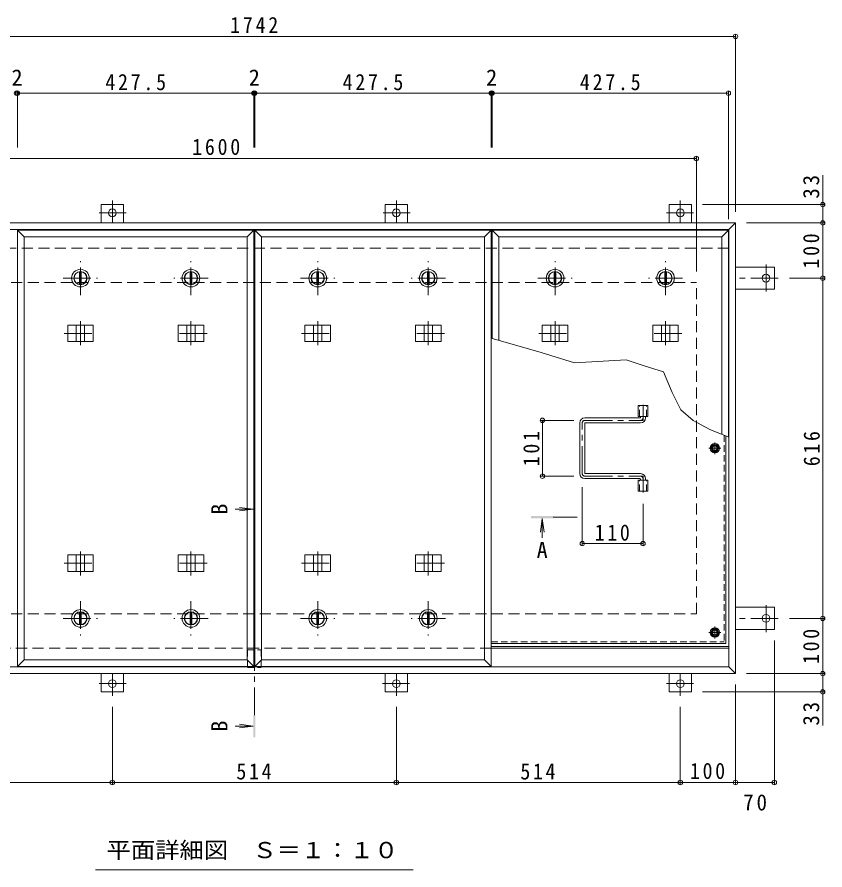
# Model space of a CAD drawing. Units: millimetres at full size, sheet at 1:10. Extents: x -2670 to 2719, y -1962 to 1573.
# Drawn here: x -1856 to -394, y -230 to 1314 of the extents above; entities that cross this region are included whole.
import ezdxf
from ezdxf.enums import TextEntityAlignment as Align

# ---------------------------------------------------------------- set-up
doc = ezdxf.new("R2010")
doc.units = ezdxf.units.MM
doc.header["$LTSCALE"] = 10
doc.header["$PDMODE"] = 32
doc.header["$PDSIZE"] = 8
for name, pattern in [('CHAIN1', [8, 5, -1, 1, -1]), ('DASHED1', [1.8, 1.2, -0.6]), ('DASHED2', [3, 2, -1])]:
    doc.linetypes.add(name, pattern=pattern)
for name, color, linetype, lineweight in [('0-1_躯体', 2, 'Continuous', 9), ('0-2_仕上', 3, 'Continuous', 9), ('0-3_建具', 4, 'Continuous', 9), ('0-4_その他', 2, 'Continuous', 9), ('0-5_寸法', 7, 'DASHED1', 9), ('0-6_ハッチ', 6, 'Continuous', 9), ('0-7', 5, 'Continuous', 5), ('0-A', 3, 'CHAIN1', 9), ('0-B', 2, 'Continuous', 9), ('0-C', 2, 'Continuous', 9), ('0-E', 3, 'Continuous', 9), ('0-F', 7, 'Continuous', 9)]:
    doc.layers.add(name, color=color, linetype=linetype, lineweight=lineweight)
doc.styles.add('ＭＳ ゴシック', font='')
doc.styles.get('ＭＳ ゴシック').set_extended_font_data('MS Gothic')

msp = doc.modelspace()

# ---------------------------------------------------------------- linework, layer by layer
at = {"layer": '0-1_躯体', "linetype": 'DASHED2'}
for p, q in [((-567.83, 895.44), (-2285.83, 895.44)), ((-2226.83, 833.44), (-626.83, 833.44)), ((-626.83, 233.44), (-626.83, 833.44)), ((-2226.83, 233.44), (-626.83, 233.44)), ((-998.33, 171.44), (-2285.83, 171.44))]:
    msp.add_line(p, q, dxfattribs=at)
at = {"layer": '0-1_躯体', "linetype": 'CHAIN1'}
for p, q in [((-1541.58, 810.44), (-1541.58, 872.44)), ((-1112.08, 810.44), (-1112.08, 872.44)), ((-682.58, 810.44), (-682.58, 872.44)), ((-1510.58, 841.44), (-1572.58, 841.44)), ((-1081.08, 841.44), (-1143.08, 841.44)), ((-651.58, 841.44), (-713.58, 841.44))]:
    msp.add_line(p, q, dxfattribs=at)
at = {"layer": '0-1_躯体'}
for p, q in [((-1543.08, 852.84), (-1543.08, 830.04)), ((-1540.08, 852.84), (-1540.08, 830.04)), ((-1113.58, 852.84), (-1113.58, 830.04)), ((-1110.58, 852.84), (-1110.58, 830.04)), ((-684.08, 852.84), (-684.08, 830.04)), ((-681.08, 852.84), (-681.08, 830.04)), ((-567.83, 171.44), (-998.33, 171.44))]:
    msp.add_line(p, q, dxfattribs=at)
for centre, radius in [((-1541.58, 841.44), 16), ((-1541.58, 841.44), 12), ((-1541.58, 841.44), 11.5), ((-1112.08, 841.44), 16), ((-1112.08, 841.44), 12), ((-1112.08, 841.44), 11.5), ((-682.58, 841.44), 16), ((-682.58, 841.44), 12), ((-682.58, 841.44), 11.5)]:
    msp.add_circle(centre, radius, dxfattribs=at)
at = {"layer": '0-2_仕上'}
for p, q in [((-1855.33, 928.44), (-1843.33, 916.44)), ((-1855.33, 138.44), (-1855.33, 928.44)), ((-1855.33, 928.44), (-1427.83, 928.44)), ((-1439.83, 916.44), (-1427.83, 928.44)), ((-1427.83, 928.44), (-1427.83, 138.44)), ((-1425.83, 928.44), (-1413.83, 916.44)), ((-1425.83, 138.44), (-1425.83, 928.44)), ((-1425.83, 928.44), (-998.33, 928.44)), ((-1010.33, 916.44), (-998.33, 928.44)), ((-998.33, 928.44), (-998.33, 138.44)), ((-996.33, 928.44), (-984.33, 916.44)), ((-996.33, 928.44), (-568.83, 928.44)), ((-996.33, 732.21), (-996.33, 928.44)), ((-580.83, 916.44), (-568.83, 928.44)), ((-568.83, 928.44), (-568.83, 554.21)), ((-1843.33, 150.44), (-1843.33, 916.44)), ((-1843.33, 916.44), (-1439.83, 916.44)), ((-1439.83, 916.44), (-1439.83, 150.44)), ((-1413.83, 150.44), (-1413.83, 916.44)), ((-1413.83, 916.44), (-1010.33, 916.44)), ((-1010.33, 916.44), (-1010.33, 150.44)), ((-984.33, 916.44), (-580.83, 916.44)), ((-984.33, 728.81), (-984.33, 916.44)), ((-580.83, 916.44), (-580.83, 558.86)), ((-731.98, 590.94), (-731.98, 610.94)), ((-731.98, 610.94), (-714.68, 610.94)), ((-714.68, 590.94), (-714.68, 610.94)), ((-731.98, 590.94), (-714.68, 590.94)), ((-731.98, 455.94), (-731.98, 475.94)), ((-731.98, 475.94), (-714.68, 475.94)), ((-714.68, 455.94), (-714.68, 475.94)), ((-731.98, 455.94), (-714.68, 455.94)), ((-1855.33, 138.44), (-1843.33, 150.44)), ((-1439.83, 150.44), (-1843.33, 150.44)), ((-1427.83, 138.44), (-1439.83, 150.44)), ((-1425.83, 138.44), (-1413.83, 150.44)), ((-1010.33, 150.44), (-1413.83, 150.44)), ((-998.33, 138.44), (-1010.33, 150.44)), ((-1427.83, 138.44), (-1855.33, 138.44)), ((-998.33, 138.44), (-1425.83, 138.44))]:
    msp.add_line(p, q, dxfattribs=at)
at = {"layer": '0-2_仕上', "linetype": 'DASHED1'}
for p, q in [((-729.68, 590.94), (-729.68, 610.94)), ((-716.98, 590.94), (-716.98, 610.94)), ((-729.68, 455.94), (-729.68, 475.94)), ((-716.98, 455.94), (-716.98, 475.94))]:
    msp.add_line(p, q, dxfattribs=at)
at = {"layer": '0-2_仕上', "color": 4}
for p, q in [((-1428.83, 423.2), (-1461.6, 423.2)), ((-1428.83, 423.2), (-1453.61, 426.46)), ((-1428.83, 423.2), (-1453.61, 419.94)), ((-905.83, 406.56), (-909.09, 381.77)), ((-905.83, 406.56), (-905.83, 370.96)), ((-905.83, 406.56), (-902.56, 381.77)), ((-1428.83, 30.34), (-1453.61, 33.6)), ((-1428.83, 30.34), (-1461.6, 30.34)), ((-1428.83, 30.34), (-1453.61, 27.08))]:
    msp.add_line(p, q, dxfattribs=at)
at = {"layer": '0-2_仕上', "color": 4, "linetype": 'CHAIN1'}
for p, q in [((-1426.83, 50.34), (-1426.83, 403.2)), ((-842.83, 408.56), (-885.83, 408.56))]:
    msp.add_line(p, q, dxfattribs=at)
at = {"layer": '0-2_仕上', "color": 4}
for points in [[(-1424.83, 443.2), (-1428.83, 443.2), (-1424.83, 403.2), (-1428.83, 403.2)], [(-925.83, 406.56), (-925.83, 410.56), (-885.83, 406.56), (-885.83, 410.56)], [(-1428.83, 10.34), (-1424.83, 10.34), (-1428.83, 50.34), (-1424.83, 50.34)]]:
    msp.add_solid(points, dxfattribs=at)
at = {"layer": '0-3_建具', "color": 2}
for p, q in [((-555.83, 941.44), (-2297.83, 941.44)), ((-567.83, 929.44), (-2285.83, 929.44)), ((-555.83, 941.44), (-567.83, 929.44)), ((-567.83, 137.44), (-567.83, 929.44)), ((-555.83, 125.44), (-555.83, 941.44)), ((-567.83, 171.44), (-998.33, 171.44)), ((-555.83, 125.44), (-2297.83, 125.44)), ((-567.83, 137.44), (-2285.83, 137.44)), ((-555.83, 125.44), (-567.83, 137.44))]:
    msp.add_line(p, q, dxfattribs=at)
at = {"layer": '0-3_建具', "linetype": 'CHAIN1'}
for p, q in [((-1741.58, 763.56), (-1741.58, 720.32)), ((-1541.58, 763.56), (-1541.58, 720.32)), ((-1312.08, 763.56), (-1312.08, 720.32)), ((-1112.08, 763.56), (-1112.08, 720.32)), ((-882.58, 763.56), (-882.58, 720.32)), ((-682.58, 763.56), (-682.58, 720.32)), ((-1770.99, 741.44), (-1712.17, 741.44)), ((-1512.17, 741.44), (-1570.99, 741.44)), ((-1341.49, 741.44), (-1282.67, 741.44)), ((-1082.67, 741.44), (-1141.49, 741.44)), ((-911.99, 741.44), (-853.17, 741.44)), ((-653.17, 741.44), (-711.99, 741.44)), ((-1741.58, 303.32), (-1741.58, 346.56)), ((-1541.58, 303.32), (-1541.58, 346.56)), ((-1312.08, 303.32), (-1312.08, 346.56)), ((-1112.08, 303.32), (-1112.08, 346.56)), ((-1770.99, 325.44), (-1712.17, 325.44)), ((-1512.17, 325.44), (-1570.99, 325.44)), ((-1341.49, 325.44), (-1282.67, 325.44)), ((-1082.67, 325.44), (-1141.49, 325.44))]:
    msp.add_line(p, q, dxfattribs=at)
at = {"layer": '0-3_建具'}
for p, q in [((-1764.67, 756.44), (-1764.67, 726.44)), ((-1764.67, 756.44), (-1718.49, 756.44)), ((-1749.08, 756.44), (-1749.08, 726.44)), ((-1734.08, 756.44), (-1734.08, 726.44)), ((-1718.49, 756.44), (-1718.49, 726.44)), ((-1518.49, 756.44), (-1564.67, 756.44)), ((-1564.67, 756.44), (-1564.67, 726.44)), ((-1549.08, 756.44), (-1549.08, 726.44)), ((-1534.08, 756.44), (-1534.08, 726.44)), ((-1518.49, 756.44), (-1518.49, 726.44)), ((-1335.17, 756.44), (-1335.17, 726.44)), ((-1335.17, 756.44), (-1288.99, 756.44)), ((-1319.58, 756.44), (-1319.58, 726.44)), ((-1304.58, 756.44), (-1304.58, 726.44)), ((-1288.99, 756.44), (-1288.99, 726.44)), ((-1088.99, 756.44), (-1135.17, 756.44)), ((-1135.17, 756.44), (-1135.17, 726.44)), ((-1119.58, 756.44), (-1119.58, 726.44)), ((-1104.58, 756.44), (-1104.58, 726.44)), ((-1088.99, 756.44), (-1088.99, 726.44)), ((-905.67, 756.44), (-905.67, 726.44)), ((-905.67, 756.44), (-859.49, 756.44)), ((-890.08, 756.44), (-890.08, 726.44)), ((-875.08, 756.44), (-875.08, 726.44)), ((-859.49, 756.44), (-859.49, 726.44)), ((-659.49, 756.44), (-705.67, 756.44)), ((-705.67, 756.44), (-705.67, 726.44)), ((-690.08, 756.44), (-690.08, 726.44)), ((-675.08, 756.44), (-675.08, 726.44)), ((-659.49, 756.44), (-659.49, 726.44)), ((-1764.67, 726.44), (-1718.49, 726.44)), ((-1518.49, 726.44), (-1564.67, 726.44)), ((-1335.17, 726.44), (-1288.99, 726.44)), ((-1088.99, 726.44), (-1135.17, 726.44)), ((-905.67, 726.44), (-859.49, 726.44)), ((-659.49, 726.44), (-705.67, 726.44)), ((-1764.67, 310.44), (-1764.67, 340.44)), ((-1764.67, 340.44), (-1718.49, 340.44)), ((-1749.08, 310.44), (-1749.08, 340.44)), ((-1734.08, 310.44), (-1734.08, 340.44)), ((-1718.49, 310.44), (-1718.49, 340.44)), ((-1518.49, 340.44), (-1564.67, 340.44)), ((-1564.67, 310.44), (-1564.67, 340.44)), ((-1549.08, 310.44), (-1549.08, 340.44)), ((-1534.08, 310.44), (-1534.08, 340.44)), ((-1518.49, 310.44), (-1518.49, 340.44)), ((-1335.17, 310.44), (-1335.17, 340.44)), ((-1335.17, 340.44), (-1288.99, 340.44)), ((-1319.58, 310.44), (-1319.58, 340.44)), ((-1304.58, 310.44), (-1304.58, 340.44)), ((-1288.99, 310.44), (-1288.99, 340.44)), ((-1088.99, 340.44), (-1135.17, 340.44)), ((-1135.17, 310.44), (-1135.17, 340.44)), ((-1119.58, 310.44), (-1119.58, 340.44)), ((-1104.58, 310.44), (-1104.58, 340.44)), ((-1088.99, 310.44), (-1088.99, 340.44)), ((-1764.67, 310.44), (-1718.49, 310.44)), ((-1518.49, 310.44), (-1564.67, 310.44)), ((-1335.17, 310.44), (-1288.99, 310.44)), ((-1088.99, 310.44), (-1135.17, 310.44))]:
    msp.add_line(p, q, dxfattribs=at)
at = {"layer": '0-4_その他', "color": 7}
msp.add_line((-1139.33, -230.05), (-1714.33, -230.05), dxfattribs=at)
at = {"layer": '0-5_寸法', "linetype": 'Continuous'}
for p, q in [((-907.66, 707.07), (-998.33, 732.78)), ((-567.83, 553.82), (-602.37, 567.2))]:
    msp.add_line(p, q, dxfattribs=at)
at = {"layer": '0-5_寸法'}
for p, q in [((-1439.13, 168.24), (-1439.13, 136.24)), ((-1439.13, 168.24), (-1414.53, 168.24)), ((-1414.53, 168.24), (-1414.53, 136.24)), ((-1439.13, 136.24), (-1414.53, 136.24))]:
    msp.add_line(p, q, dxfattribs=at)
at = {"layer": '0-5_寸法', "linetype": 'Continuous'}
for points in [[(-686.34, 671.77), (-721.3, 682.46), (-753.86, 693.26), (-847.61, 688.24), (-907.66, 707.07)], [(-602.37, 567.2), (-632.6, 583.62), (-655.17, 602.86), (-670.53, 634.31), (-686.34, 671.77)]]:
    msp.add_lwpolyline(points, dxfattribs=at)
at = {"layer": '0-6_ハッチ', "linetype": 'CHAIN1'}
for p, q in [((-723.33, 612.32), (-723.33, 583.94)), ((-833.33, 487.45), (-833.33, 579.43)), ((-828.82, 583.94), (-723.33, 583.94)), ((-828.82, 482.94), (-723.33, 482.94)), ((-723.33, 453.05), (-723.33, 482.94))]:
    msp.add_line(p, q, dxfattribs=at)
at = {"layer": '0-6_ハッチ'}
for p, q in [((-728.83, 588.44), (-828.83, 588.44)), ((-727.83, 589.44), (-727.83, 590.94)), ((-718.83, 588.44), (-718.83, 590.94)), ((-837.83, 487.44), (-837.83, 579.44)), ((-828.83, 488.44), (-828.83, 578.44)), ((-827.83, 579.44), (-727.83, 579.44)), ((-827.83, 487.44), (-727.83, 487.44)), ((-728.83, 478.44), (-828.83, 478.44)), ((-727.83, 477.44), (-727.83, 475.94)), ((-718.83, 478.44), (-718.83, 475.94)), ((-998.33, 174.44), (-567.83, 174.44)), ((-998.33, 171.44), (-567.83, 171.44))]:
    msp.add_line(p, q, dxfattribs=at)
for centre, radius, start, end in [((-828.83, 579.44), 9, 90, 180), ((-728.83, 589.44), 1, 270, 0), ((-727.83, 588.44), 9, 270, 0), ((-827.83, 578.44), 1, 90, 180), ((-828.83, 487.44), 9, 180, 270), ((-827.83, 488.44), 1, 180, 270), ((-727.83, 478.44), 9, 0, 90), ((-728.83, 477.44), 1, 0, 90)]:
    msp.add_arc(centre, radius, start, end, dxfattribs=at)
at = {"layer": '0-6_ハッチ', "linetype": 'CHAIN1'}
for centre, radius, start, end in [((-727.83, 588.44), 4.5, 270.29569, 0), ((-828.82, 579.43), 4.51, 90, 180), ((-828.82, 487.45), 4.51, 180, 270), ((-727.83, 478.44), 4.5, 0, 89.70431)]:
    msp.add_arc(centre, radius, start, end, dxfattribs=at)
at = {"layer": '0-7'}
for centre, radius in [((-593.33, 533.44), 5), ((-593.33, 533.44), 4.19), ((-593.33, 199.94), 5), ((-593.33, 199.94), 4.19)]:
    msp.add_circle(centre, radius, dxfattribs=at)
at = {"layer": '0-A', "linetype": 'DASHED1'}
for p in [(-576.53, 557.19), (-998.33, 183.14)]:
    msp.add_line(p, (-576.53, 183.14), dxfattribs=at)
at = {"layer": '0-A', "linetype": 'Continuous'}
for q in [(-573.33, 555.95), (-998.33, 179.94)]:
    msp.add_line((-573.33, 179.94), q, dxfattribs=at)
at = {"layer": '0-A'}
for p, q in [((-593.33, 522.76), (-593.33, 544.12)), ((-582.65, 533.44), (-604.01, 533.44)), ((-593.33, 189.26), (-593.33, 210.62)), ((-582.65, 199.94), (-604.01, 199.94))]:
    msp.add_line(p, q, dxfattribs=at)
at = {"layer": '0-B'}
for p, q in [((-600.83, 533.44), (-597.07, 539.94)), ((-600.83, 533.44), (-597.07, 526.94)), ((-597.07, 539.94), (-589.58, 539.94)), ((-597.07, 526.94), (-589.58, 526.94)), ((-585.83, 533.44), (-589.58, 539.94)), ((-585.83, 533.44), (-589.58, 526.94)), ((-600.83, 199.94), (-597.07, 206.44)), ((-597.07, 206.44), (-589.58, 206.44)), ((-585.83, 199.94), (-589.58, 206.44)), ((-600.83, 199.94), (-597.07, 193.44)), ((-597.07, 193.44), (-589.58, 193.44)), ((-585.83, 199.94), (-589.58, 193.44))]:
    msp.add_line(p, q, dxfattribs=at)
for centre, radius in [((-593.33, 533.44), 8.5), ((-593.33, 533.44), 6.5), ((-593.33, 199.94), 8.5), ((-593.33, 199.94), 6.5)]:
    msp.add_circle(centre, radius, dxfattribs=at)
at = {"layer": '0-C', "linetype": 'CHAIN1'}
for p, q in [((-1741.58, 810.44), (-1741.58, 872.44)), ((-1312.08, 810.44), (-1312.08, 872.44)), ((-882.58, 810.44), (-882.58, 872.44)), ((-1772.58, 841.44), (-1710.58, 841.44)), ((-1343.08, 841.44), (-1281.08, 841.44)), ((-913.58, 841.44), (-851.58, 841.44)), ((-1741.58, 256.44), (-1741.58, 194.44)), ((-1541.58, 256.44), (-1541.58, 194.44)), ((-1312.08, 256.44), (-1312.08, 194.44)), ((-1112.08, 256.44), (-1112.08, 194.44)), ((-1772.58, 225.44), (-1710.58, 225.44)), ((-1510.58, 225.44), (-1572.58, 225.44)), ((-1343.08, 225.44), (-1281.08, 225.44)), ((-1081.08, 225.44), (-1143.08, 225.44))]:
    msp.add_line(p, q, dxfattribs=at)
at = {"layer": '0-C'}
for p, q in [((-1743.08, 852.84), (-1743.08, 830.04)), ((-1740.08, 852.84), (-1740.08, 830.04)), ((-1313.58, 852.84), (-1313.58, 830.04)), ((-1310.58, 852.84), (-1310.58, 830.04)), ((-884.08, 852.84), (-884.08, 830.04)), ((-881.08, 852.84), (-881.08, 830.04)), ((-1743.08, 214.04), (-1743.08, 236.84)), ((-1740.08, 214.04), (-1740.08, 236.84)), ((-1543.08, 214.04), (-1543.08, 236.84)), ((-1540.08, 214.04), (-1540.08, 236.84)), ((-1313.58, 214.04), (-1313.58, 236.84)), ((-1310.58, 214.04), (-1310.58, 236.84)), ((-1113.58, 214.04), (-1113.58, 236.84)), ((-1110.58, 214.04), (-1110.58, 236.84))]:
    msp.add_line(p, q, dxfattribs=at)
for centre, radius in [((-1741.58, 841.44), 16), ((-1741.58, 841.44), 12), ((-1741.58, 841.44), 11.5), ((-1312.08, 841.44), 16), ((-1312.08, 841.44), 12), ((-1312.08, 841.44), 11.5), ((-882.58, 841.44), 16), ((-882.58, 841.44), 12), ((-882.58, 841.44), 11.5), ((-1741.58, 225.44), 16), ((-1741.58, 225.44), 12), ((-1741.58, 225.44), 11.5), ((-1541.58, 225.44), 16), ((-1541.58, 225.44), 12), ((-1541.58, 225.44), 11.5), ((-1312.08, 225.44), 16), ((-1312.08, 225.44), 12), ((-1312.08, 225.44), 11.5), ((-1112.08, 225.44), 16), ((-1112.08, 225.44), 12), ((-1112.08, 225.44), 11.5)]:
    msp.add_circle(centre, radius, dxfattribs=at)
at = {"layer": '0-E'}
for p, q in [((-1663.83, 974.64), (-1703.83, 974.64)), ((-1703.83, 941.44), (-1703.83, 974.64)), ((-1663.83, 941.44), (-1663.83, 974.64)), ((-1149.83, 974.64), (-1189.83, 974.64)), ((-1189.83, 941.44), (-1189.83, 974.64)), ((-1149.83, 941.44), (-1149.83, 974.64)), ((-675.83, 974.64), (-635.83, 974.64)), ((-675.83, 941.44), (-675.83, 974.64)), ((-635.83, 941.44), (-635.83, 974.64)), ((-555.83, 861.44), (-485.63, 861.44)), ((-485.63, 861.44), (-485.63, 821.44)), ((-555.83, 821.44), (-485.63, 821.44)), ((-555.83, 245.44), (-485.63, 245.44)), ((-485.63, 205.44), (-485.63, 245.44)), ((-555.83, 205.44), (-485.63, 205.44)), ((-1703.83, 125.44), (-1703.83, 92.24)), ((-1663.83, 125.44), (-1663.83, 92.24)), ((-1189.83, 125.44), (-1189.83, 92.24)), ((-1149.83, 125.44), (-1149.83, 92.24)), ((-675.83, 125.44), (-675.83, 92.24)), ((-635.83, 125.44), (-635.83, 92.24)), ((-1663.83, 92.24), (-1703.83, 92.24)), ((-1189.83, 92.24), (-1149.83, 92.24)), ((-675.83, 92.24), (-635.83, 92.24))]:
    msp.add_line(p, q, dxfattribs=at)
at = {"layer": '0-E', "linetype": 'CHAIN1'}
for p, q in [((-1683.83, 981.8), (-1683.83, 941.64)), ((-1169.83, 981.8), (-1169.83, 941.64)), ((-655.83, 981.8), (-655.83, 941.64)), ((-1658.99, 959.64), (-1707.87, 959.64)), ((-1144.99, 959.64), (-1193.87, 959.64)), ((-680.67, 959.64), (-631.78, 959.64)), ((-500.63, 866.28), (-500.63, 817.39)), ((-478.47, 841.44), (-555.83, 841.44)), ((-500.63, 200.6), (-500.63, 249.49)), ((-478.47, 225.44), (-555.83, 225.44)), ((-1683.83, 85.08), (-1683.83, 125.24)), ((-1169.83, 85.08), (-1169.83, 125.24)), ((-655.83, 85.08), (-655.83, 125.24)), ((-1658.99, 107.24), (-1707.87, 107.24)), ((-1194.67, 107.24), (-1145.78, 107.24)), ((-680.67, 107.24), (-631.78, 107.24))]:
    msp.add_line(p, q, dxfattribs=at)
at = {"layer": '0-E'}
for centre in [(-1683.83, 959.64), (-1169.83, 959.64), (-655.83, 959.64), (-500.63, 841.44), (-500.63, 225.44), (-1683.83, 107.24), (-1169.83, 107.24), (-655.83, 107.24)]:
    msp.add_circle(centre, 7, dxfattribs=at)
at = {"layer": '0-F'}
for p, q in [((-555.83, 1282.15), (-555.83, 961.44)), ((-2297.83, 1279.15), (-555.83, 1279.15)), ((-1857.33, 1176.36), (-1855.33, 1176.36)), ((-1855.33, 1179.36), (-1855.33, 1077.89)), ((-1855.33, 1176.36), (-1427.83, 1176.36)), ((-1427.83, 1179.36), (-1427.83, 1077.89)), ((-1427.83, 1176.36), (-1425.83, 1176.36)), ((-1425.83, 1179.36), (-1425.83, 1077.89)), ((-1425.83, 1176.36), (-998.33, 1176.36)), ((-998.33, 1179.36), (-998.33, 1077.89)), ((-998.33, 1176.36), (-996.33, 1176.36)), ((-996.33, 1179.36), (-996.33, 1077.89)), ((-996.33, 1176.36), (-568.83, 1176.36)), ((-568.83, 1179.36), (-568.83, 948.44)), ((-2226.83, 1058.16), (-626.83, 1058.16)), ((-626.83, 1061.16), (-626.83, 853.44)), ((-398.06, 974.64), (-398.06, 1027.8)), ((-395.06, 974.64), (-615.83, 974.64)), ((-398.06, 941.44), (-398.06, 974.64)), ((-395.06, 941.44), (-535.83, 941.44)), ((-398.06, 941.44), (-398.06, 841.44)), ((-395.06, 841.44), (-458.47, 841.44)), ((-398.06, 841.44), (-398.06, 225.44)), ((-908.48, 583.94), (-848.82, 583.94)), ((-905.48, 583.94), (-905.48, 482.94)), ((-908.48, 482.94), (-848.82, 482.94)), ((-833.33, 357.79), (-833.33, 462.94)), ((-723.33, 357.79), (-723.33, 433.05)), ((-723.33, 360.79), (-833.33, 360.79)), ((-395.06, 225.44), (-458.47, 225.44)), ((-398.06, 225.44), (-398.06, 125.44)), ((-485.63, -74.73), (-485.63, 185.44)), ((-395.06, 125.44), (-535.83, 125.44)), ((-398.06, 125.44), (-398.06, 92.24)), ((-555.83, -74.73), (-555.83, 105.44)), ((-395.06, 92.24), (-615.83, 92.24)), ((-398.06, 92.24), (-398.06, 31.23)), ((-1683.83, -74.73), (-1683.83, 65.08)), ((-1169.83, -74.73), (-1169.83, 65.08)), ((-655.83, -74.73), (-655.83, 65.08)), ((-2197.83, -71.73), (-1683.83, -71.73)), ((-1683.83, -71.73), (-1169.83, -71.73)), ((-1169.83, -71.73), (-655.83, -71.73)), ((-655.83, -71.73), (-555.83, -71.73)), ((-555.83, -71.73), (-485.63, -71.73))]:
    msp.add_line(p, q, dxfattribs=at)
for p in [(-555.83, 1279.15), (-1857.33, 1176.36), (-1855.33, 1176.36), (-1427.83, 1176.36), (-1425.83, 1176.36), (-998.33, 1176.36), (-996.33, 1176.36), (-568.83, 1176.36), (-626.83, 1058.16), (-398.06, 974.64), (-398.06, 941.44), (-398.06, 841.44), (-905.48, 583.94), (-905.48, 482.94), (-833.33, 360.79), (-723.33, 360.79), (-398.06, 225.44), (-398.06, 125.44), (-398.06, 92.24), (-1683.83, -71.73), (-1169.83, -71.73), (-655.83, -71.73), (-555.83, -71.73), (-485.63, -71.73)]:
    msp.add_point(p, dxfattribs=at)

# ---------------------------------------------------------------- texts
at = {"layer": '0-4_その他', "style": 'ＭＳ ゴシック', "width": 1.1}
msp.add_text('平面詳細図\u3000Ｓ＝１：１０', height=29.33, dxfattribs=at).set_placement((-1694.33, -217.55), align=Align.BOTTOM_LEFT)
at = {"layer": '0-5_寸法', "color": 2, "style": 'ＭＳ ゴシック'}
for p in [(-1466.69, 413.2), (-1466.69, 20.34)]:
    msp.add_text('B', height=29.33, rotation=90, dxfattribs=at).set_placement(p, align=Align.BOTTOM_LEFT)
msp.add_text('A', height=29.33, dxfattribs=at).set_placement((-915.83, 325.86), align=Align.BOTTOM_LEFT)
at = {"layer": '0-F', "color": 2, "style": 'ＭＳ ゴシック'}
for p in [(-1866.33, 1181.36), (-1436.83, 1181.36), (-1007.33, 1181.36)]:
    msp.add_text('2', height=29.33, dxfattribs=at).set_placement(p, align=Align.BOTTOM_LEFT)
at = {"layer": '0-F', "color": 2, "char_height": 29.33, "attachment_point": 7, "style": 'ＭＳ ゴシック'}
for s, insert in [('\\T1.28;\\W0.9;1742', (-1470.58, 1285.15)), ('\\T1.28;\\W0.9;427.5', (-1696.58, 1181.36)), ('\\T1.28;\\W0.9;427.5', (-1267.08, 1181.36)), ('\\T1.28;\\W0.9;427.5', (-837.58, 1181.36)), ('\\T1.28;\\W0.9;1600', (-1539.31, 1064.16)), ('\\T1.27;\\W0.9;110', (-810.83, 365.79)), ('\\T1.27;\\W0.9;514', (-1459.33, -66.73)), ('\\T1.27;\\W0.9;514', (-945.33, -66.73)), ('\\T1.27;\\W0.9;100', (-638.33, -65.73)), ('\\T1.27;\\W0.95;70', (-541.98, -122.8))]:
    msp.add_mtext(s, dxfattribs=dict(at, insert=insert))
at = {"layer": '0-F', "color": 2, "char_height": 29.33, "attachment_point": 7, "rotation": 90, "style": 'ＭＳ ゴシック'}
for s, insert in [('\\T1.27;\\W0.95;33', (-404.06, 985.3)), ('\\T1.27;\\W0.9;100', (-404.06, 858.94)), ('\\T1.27;\\W0.9;101', (-910.48, 500.94)), ('\\T1.27;\\W0.9;616', (-403.06, 500.94)), ('\\T1.27;\\W0.9;100', (-404.06, 142.94)), ('\\T1.27;\\W0.95;33', (-404.06, 31.23))]:
    msp.add_mtext(s, dxfattribs=dict(at, insert=insert))

doc.saveas('drawing.dxf')
